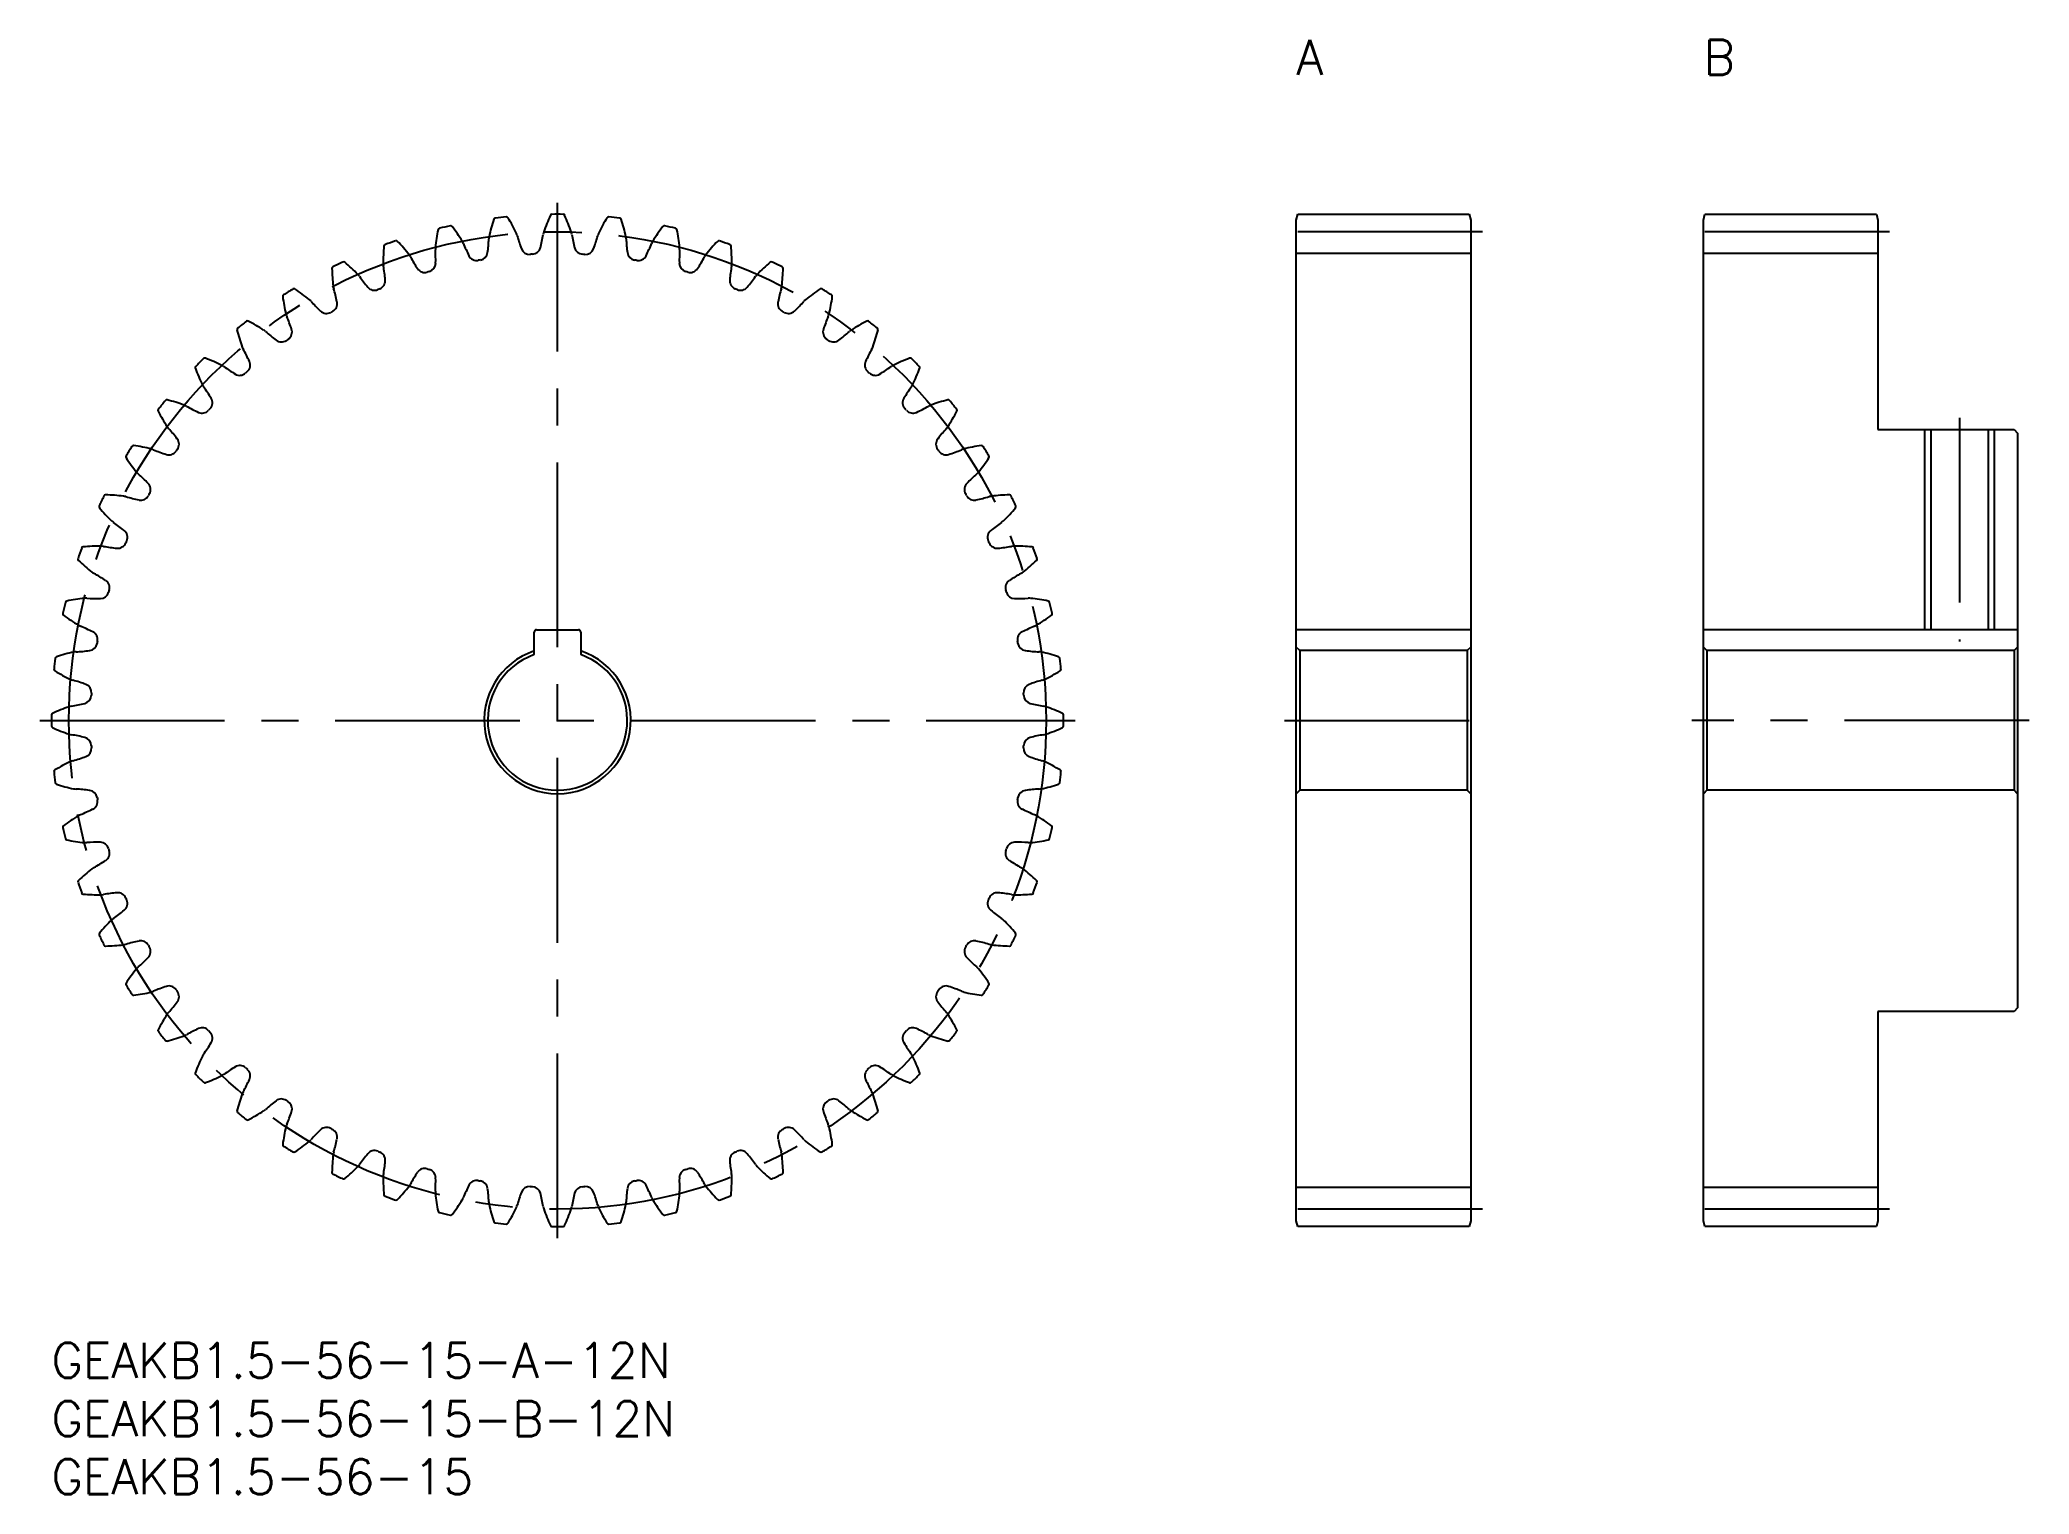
# Model space of a CAD drawing. Extents: x -1 to 170, y -13 to 112.
import ezdxf

# ---------------------------------------------------------------- set-up
doc = ezdxf.new("R2010")
doc.units = 0
doc.header["$LTSCALE"] = 0.5
doc.linetypes.add('CENTER', pattern=[50.8, 31.75, -6.35, 6.35, -6.35])
for name, color, linetype in [('MSM_CENTER', 1, 'CENTER'), ('MSM_CONTINUOUS', 7, 'CONTINUOUS'), ('MSM_NARROW', 5, 'CONTINUOUS'), ('MSM_PART_NUMBER', 7, 'CONTINUOUS')]:
    doc.layers.add(name, color=color, linetype=linetype)
doc.styles.get("Standard").update_dxf_attribs({"font": 'txt.shx', "height": 2, "bigfont": 'bigfont.shx'})

# ---------------------------------------------------------------- blocks, each defined once
blk = doc.blocks.new('*U3')
at = {"layer": 'MSM_PART_NUMBER'}
blk.add_text('GEAKB1.5-56-15-A-12N', height=3, dxfattribs=at).set_placement((0, -3))
blk = doc.blocks.new('*U4')
at = {"layer": 'MSM_PART_NUMBER'}
blk.add_text('GEAKB1.5-56-15-B-12N', height=3, dxfattribs=at).set_placement((0, -8))
blk = doc.blocks.new('*U5')
at = {"layer": 'MSM_PART_NUMBER'}
blk.add_text('GEAKB1.5-56-15', height=3, dxfattribs=at).set_placement((0, -13))
blk = doc.blocks.new('*U6')
at = {"layer": 'MSM_PART_NUMBER'}
blk.add_text('A', height=3, dxfattribs=at).set_placement((107, 109))
blk = doc.blocks.new('*U7')
at = {"layer": 'MSM_PART_NUMBER'}
blk.add_text('B', height=3, dxfattribs=at).set_placement((142, 109))

msp = doc.modelspace()

# ---------------------------------------------------------------- linework, layer by layer
at = {"layer": 'MSM_CENTER'}
for p, q in [((43.5, 9), (43.5, 98)), ((123, 95.5), (106, 95.5)), ((158, 95.5), (141, 95.5)), ((164, 79.5), (164, 60.3)), ((-1, 53.5), (88, 53.5)), ((106, 53.5), (123, 53.5)), ((170, 53.5), (141, 53.5)), ((123, 11.5), (106, 11.5)), ((158, 11.5), (141, 11.5))]:
    msp.add_line(p, q, dxfattribs=at)
msp.add_circle((43.5, 53.5), 42, dxfattribs=at)
at = {"layer": 'MSM_CONTINUOUS'}
for p, q in [((107, 96.5), (107.13, 97)), ((107, 10.5), (107, 96.5)), ((107.13, 97), (121.87, 97)), ((121.87, 97), (122, 96.5)), ((122, 96.5), (122, 10.5)), ((142, 96.5), (142.13, 97)), ((142, 10.5), (142, 96.5)), ((142.13, 97), (156.87, 97)), ((156.87, 97), (157, 96.5)), ((157, 96.5), (157, 78.5)), ((122, 93.62), (107, 93.62)), ((157, 93.62), (142, 93.62)), ((157, 78.5), (168.7, 78.5)), ((161.54, 78.5), (161.54, 61.3)), ((166.46, 78.5), (166.46, 61.3)), ((168.7, 78.5), (169, 78.2)), ((169, 78.2), (169, 28.8)), ((41.5, 59.16), (41.5, 61.1)), ((41.7, 61.3), (45.3, 61.3)), ((45.5, 61.1), (45.5, 59.16)), ((122, 61.3), (107, 61.3)), ((169, 61.3), (142, 61.3)), ((107.3, 59.5), (107, 59.8)), ((121.7, 59.5), (107.3, 59.5)), ((107.3, 59.5), (107.3, 47.5)), ((122, 59.8), (121.7, 59.5)), ((121.7, 59.5), (121.7, 47.5)), ((142.3, 59.5), (142, 59.8)), ((168.7, 59.5), (142.3, 59.5)), ((142.3, 59.5), (142.3, 47.5)), ((169, 59.8), (168.7, 59.5)), ((168.7, 59.5), (168.7, 47.5)), ((107.3, 47.5), (107, 47.2)), ((121.7, 47.5), (107.3, 47.5)), ((122, 47.2), (121.7, 47.5)), ((142.3, 47.5), (142, 47.2)), ((168.7, 47.5), (142.3, 47.5)), ((169, 47.2), (168.7, 47.5)), ((157, 28.5), (157, 10.5)), ((168.7, 28.5), (157, 28.5)), ((169, 28.8), (168.7, 28.5)), ((122, 13.37), (107, 13.37)), ((157, 13.37), (142, 13.37)), ((107.13, 10), (107, 10.5)), ((122, 10.5), (121.87, 10)), ((142.13, 10), (142, 10.5)), ((157, 10.5), (156.87, 10)), ((121.87, 10), (107.13, 10)), ((156.87, 10), (142.13, 10))]:
    msp.add_line(p, q, dxfattribs=at)
for centre, radius, start, end in [((33.39, 95.65), 0.15, 103.49, 168.1851), ((43.5, 53.5), 43.5, 102.2243, 103.49), ((34.32, 95.87), 0.15, 37.5291, 102.2243), ((23.34, 87.43), 14, 31.25, 37.5291), ((51.32, 92.19), 14, 161.7566, 168.0357), ((38.17, 96.52), 0.15, 97.0614, 161.7566), ((43.5, 53.5), 43.5, 95.7957, 97.0614), ((39.12, 96.63), 0.15, 31.1006, 95.7957), ((27.26, 89.47), 14, 24.8214, 31.1006), ((55.61, 91.07), 14, 155.328, 161.6071), ((43.02, 96.85), 0.15, 90.6328, 155.328), ((43.5, 53.5), 43.5, 89.3672, 90.6328), ((43.98, 96.85), 0.15, 24.672, 89.3672), ((31.39, 91.07), 14, 18.3929, 24.672), ((59.74, 89.47), 14, 148.8994, 155.1786), ((47.88, 96.63), 0.15, 84.2043, 148.8994), ((43.5, 53.5), 43.5, 82.9386, 84.2043), ((48.83, 96.52), 0.15, 18.2434, 82.9386), ((35.68, 92.19), 14, 11.9643, 18.2434), ((63.66, 87.43), 14, 142.4709, 148.75), ((52.68, 95.87), 0.15, 77.7757, 142.4709), ((43.5, 53.5), 43.5, 76.51, 77.7757), ((53.61, 95.65), 0.15, 11.8149, 76.5101), ((42.52, 92.96), 14, 174.6137, 180.8929), ((28.73, 94.26), 0.15, 109.9185, 174.6137), ((43.5, 53.5), 43.5, 108.6529, 109.9185), ((29.64, 94.57), 0.15, 43.9577, 108.6529), ((19.67, 84.96), 14, 37.6786, 43.9577), ((34.24, 94.05), 1.24, 174.4643, 184.003), ((46.94, 92.82), 14, 168.1851, 174.4643), ((34.24, 94.05), 1.24, 21.7112, 31.25), ((46.96, 99.12), 12.44, 201.7414, 207.1569), ((25.17, 95.42), 12.44, 352.1288, 357.5443), ((38.84, 94.83), 1.24, 168.0357, 177.5745), ((38.84, 94.83), 1.24, 15.2827, 24.8214), ((52.04, 98.44), 12.44, 195.3129, 200.7283), ((41.31, 94.32), 0.75, 273.0707, 345.7003), ((29.98, 97.2), 12.44, 345.7003, 351.1157), ((43.5, 95.09), 1.24, 161.6071, 171.1459), ((43.5, 95.09), 1.24, 8.8541, 18.3929), ((57.02, 97.2), 12.44, 188.8843, 194.2997), ((45.69, 94.32), 0.75, 194.2997, 266.9293), ((34.96, 98.44), 12.44, 339.2717, 344.6871), ((48.16, 94.83), 1.24, 155.1786, 164.7173), ((48.16, 94.83), 1.24, 2.4255, 11.9643), ((61.83, 95.42), 12.44, 182.4557, 187.8712), ((40.04, 99.12), 12.44, 332.8431, 338.2586), ((52.76, 94.05), 1.24, 148.75, 158.2888), ((40.06, 92.82), 14, 5.5357, 11.8149), ((52.76, 94.05), 1.24, 355.997, 5.5357), ((67.33, 84.96), 14, 136.0423, 142.3214), ((57.36, 94.57), 0.15, 71.3471, 136.0423), ((43.5, 53.5), 43.5, 70.0815, 71.3471), ((58.27, 94.26), 0.15, 5.3863, 70.0815), ((44.48, 92.96), 14, 359.1071, 5.3863), ((24.26, 92.35), 0.15, 116.3471, 181.0423), ((38.11, 92.6), 14, 181.0423, 187.3214), ((43.5, 53.5), 43.5, 115.0815, 116.3471), ((25.12, 92.76), 0.15, 50.3863, 115.0815), ((16.29, 82.09), 14, 44.1071, 50.3863), ((29.76, 92.76), 1.24, 180.8929, 190.4316), ((16.3, 90.29), 12.44, 4.986, 10.4014), ((29.76, 92.76), 1.24, 28.1398, 37.6786), ((41.83, 99.22), 12.44, 208.17, 213.5855), ((32.28, 92.81), 0.75, 285.9278, 358.5574), ((20.59, 93.1), 12.44, 358.5574, 3.9728), ((36.55, 93.78), 0.75, 207.1569, 279.7865), ((43.5, 53.5), 40.13, 99.4993, 99.7865), ((36.75, 93.81), 0.75, 279.4993, 352.1288), ((41.11, 94.3), 0.75, 200.7283, 273.3579), ((43.5, 53.5), 40.13, 93.0707, 93.3579), ((43.5, 53.5), 40.12, 86.6421, 86.9293), ((45.89, 94.3), 0.75, 266.6421, 339.2717), ((50.25, 93.81), 0.75, 187.8712, 260.5007), ((43.5, 53.5), 40.12, 80.2135, 80.5007), ((50.45, 93.78), 0.75, 260.2135, 332.8431), ((66.41, 93.1), 12.44, 176.0272, 181.4426), ((54.72, 92.81), 0.75, 181.4426, 254.0722), ((45.17, 99.22), 12.44, 326.4145, 331.83), ((57.24, 92.76), 1.24, 142.3214, 151.8602), ((70.7, 90.29), 12.44, 169.5986, 175.014), ((57.24, 92.76), 1.24, 349.5684, 359.1072), ((70.71, 82.09), 14, 129.6137, 135.8929), ((61.88, 92.76), 0.15, 64.9185, 129.6137), ((43.5, 53.5), 43.5, 63.6529, 64.9185), ((48.89, 92.6), 14, 352.6786, 358.9577), ((62.74, 92.35), 0.15, 358.9577, 63.6529), ((25.45, 90.97), 1.24, 187.3214, 196.8602), ((25.45, 90.97), 1.24, 34.5684, 44.1071), ((36.72, 98.74), 12.44, 214.5986, 220.014), ((27.76, 91.22), 0.75, 220.014, 292.6436), ((27.95, 91.3), 0.75, 292.3564, 4.986), ((32.09, 92.75), 0.75, 213.5855, 286.215), ((43.5, 53.5), 40.12, 105.9278, 106.215), ((43.5, 53.5), 40.12, 73.785, 74.0722), ((54.91, 92.75), 0.75, 253.785, 326.4145), ((59.05, 91.3), 0.75, 175.014, 247.6436), ((59.24, 91.22), 0.75, 247.3564, 319.986), ((50.28, 98.74), 12.44, 319.986, 325.4014), ((61.55, 90.97), 1.24, 135.8929, 145.4316), ((61.55, 90.97), 1.24, 343.1398, 352.6786), ((20.03, 89.95), 0.15, 122.7757, 187.4709), ((33.76, 91.75), 14, 187.4709, 193.75), ((43.5, 53.5), 43.5, 121.51, 122.7757), ((20.84, 90.46), 0.15, 56.8149, 121.51), ((13.26, 78.87), 14, 50.5357, 56.8149), ((21.37, 88.72), 1.24, 40.997, 50.5357), ((31.7, 97.7), 12.44, 221.0272, 226.4426), ((23.82, 89.32), 0.75, 298.785, 11.4145), ((12.35, 87.01), 12.44, 11.4145, 16.83), ((43.5, 53.5), 40.13, 112.3564, 112.6436), ((43.5, 53.5), 40.13, 67.3564, 67.6436), ((63.18, 89.32), 0.75, 168.5855, 241.215), ((74.65, 87.01), 12.44, 163.17, 168.5855), ((55.3, 97.7), 12.44, 313.5574, 318.9728), ((65.63, 88.72), 1.24, 129.4643, 139.003), ((73.74, 78.87), 14, 123.1851, 129.4643), ((66.16, 90.46), 0.15, 58.49, 123.1851), ((43.5, 53.5), 43.5, 57.2243, 58.49), ((53.24, 91.75), 14, 346.25, 352.5291), ((66.97, 89.95), 0.15, 352.5291, 57.2244), ((43.5, 53.5), 43.5, 127.9386, 129.2043), ((16.85, 87.69), 0.15, 63.2434, 127.9386), ((10.61, 75.32), 14, 56.9643, 63.2434), ((21.37, 88.72), 1.24, 193.75, 203.2888), ((8.8, 83.31), 12.44, 17.8431, 23.2586), ((23.64, 89.23), 0.75, 226.4426, 299.0722), ((43.5, 53.5), 40.12, 118.785, 119.0722), ((43.5, 53.5), 40.12, 60.9278, 61.215), ((63.36, 89.23), 0.75, 240.9278, 313.5574), ((78.2, 83.31), 12.44, 156.7414, 162.1569), ((65.63, 88.72), 1.24, 336.7112, 346.25), ((76.39, 75.32), 14, 116.7566, 123.0357), ((70.15, 87.69), 0.15, 52.0614, 116.7566), ((43.5, 53.5), 43.5, 50.7957, 52.0614), ((16.1, 87.09), 0.15, 129.2043, 193.8994), ((29.54, 90.42), 14, 193.8994, 200.1786), ((17.57, 86.02), 1.24, 200.1786, 209.7173), ((17.57, 86.02), 1.24, 47.4255, 56.9643), ((26.82, 96.1), 12.44, 227.4557, 232.8712), ((19.76, 86.78), 0.75, 232.8712, 305.5007), ((43.5, 53.5), 40.12, 125.2135, 125.5007), ((19.93, 86.9), 0.75, 305.2136, 17.8431), ((67.07, 86.9), 0.75, 162.1569, 234.7865), ((43.5, 53.5), 40.12, 54.4993, 54.7865), ((67.24, 86.78), 0.75, 234.4993, 307.1288), ((60.18, 96.1), 12.44, 307.1288, 312.5443), ((69.43, 86.02), 1.24, 123.0357, 132.5745), ((69.43, 86.02), 1.24, 330.2827, 339.8214), ((57.46, 90.42), 14, 339.8214, 346.1006), ((70.9, 87.09), 0.15, 346.1006, 50.7958), ((12.51, 83.81), 0.15, 135.6328, 200.328), ((43.5, 53.5), 43.5, 134.3672, 135.6328), ((13.19, 84.49), 0.15, 69.672, 134.3672), ((8.38, 71.5), 14, 63.3929, 69.672), ((14.09, 82.91), 1.24, 53.8541, 63.3929), ((22.16, 93.97), 12.44, 233.8843, 239.2997), ((5.68, 79.24), 12.44, 24.2717, 29.6871), ((16.34, 84.05), 0.75, 311.6421, 24.2717), ((70.66, 84.05), 0.75, 155.7283, 228.3579), ((81.32, 79.24), 12.44, 150.3129, 155.7283), ((64.84, 93.97), 12.44, 300.7003, 306.1157), ((72.91, 82.91), 1.24, 116.6071, 126.1459), ((78.62, 71.5), 14, 110.328, 116.6071), ((73.81, 84.49), 0.15, 45.6328, 110.328), ((43.5, 53.5), 43.5, 44.3672, 45.6328), ((74.49, 83.81), 0.15, 339.672, 44.3672), ((25.5, 88.62), 14, 200.328, 206.6071), ((14.09, 82.91), 1.24, 206.6071, 216.1459), ((3.03, 74.84), 12.44, 30.7003, 36.1157), ((16.19, 83.91), 0.75, 239.2997, 311.9293), ((43.5, 53.5), 40.13, 131.6421, 131.9293), ((43.5, 53.5), 40.12, 48.0707, 48.3579), ((70.81, 83.91), 0.75, 228.0707, 300.7003), ((83.97, 74.84), 12.44, 143.8843, 149.2997), ((72.91, 82.91), 1.24, 323.8541, 333.3929), ((61.5, 88.62), 14, 333.3929, 339.672), ((43.5, 53.5), 43.5, 140.7957, 142.0614), ((9.91, 80.9), 0.15, 76.1006, 140.7958), ((6.58, 67.46), 14, 69.8214, 76.1006), ((10.98, 79.43), 1.24, 60.2827, 69.8214), ((17.76, 91.32), 12.44, 240.3129, 245.7283), ((13.09, 80.81), 0.75, 318.0707, 30.7003), ((73.91, 80.81), 0.75, 149.2997, 221.9293), ((69.24, 91.32), 12.44, 294.2717, 299.6871), ((76.02, 79.43), 1.24, 110.1786, 119.7173), ((80.42, 67.46), 14, 103.8994, 110.1786), ((77.09, 80.9), 0.15, 39.2043, 103.8994), ((43.5, 53.5), 43.5, 37.9386, 39.2043), ((9.31, 80.15), 0.15, 142.0614, 206.7566), ((21.68, 86.39), 14, 206.7566, 213.0357), ((10.98, 79.43), 1.24, 213.0357, 222.5745), ((12.95, 80.66), 0.75, 245.7283, 318.3579), ((43.5, 53.5), 40.13, 138.0707, 138.3579), ((43.5, 53.5), 40.12, 41.6421, 41.9293), ((74.05, 80.66), 0.75, 221.6421, 294.2717), ((76.02, 79.43), 1.24, 317.4255, 326.9643), ((65.32, 86.39), 14, 326.9643, 333.2434), ((77.69, 80.15), 0.15, 333.2434, 37.9386), ((43.5, 53.5), 43.5, 147.2243, 148.49), ((7.05, 76.97), 0.15, 82.5291, 147.2243), ((5.25, 63.24), 14, 76.25, 82.5291), ((0.9, 70.18), 12.44, 37.1288, 42.5443), ((10.22, 77.24), 0.75, 324.4992, 37.1288), ((76.78, 77.24), 0.75, 142.8712, 215.5007), ((86.1, 70.18), 12.44, 137.4557, 142.8712), ((81.75, 63.24), 14, 97.4709, 103.75), ((79.95, 76.97), 0.15, 32.7757, 97.4709), ((43.5, 53.5), 43.5, 31.51, 32.7757), ((6.54, 76.16), 0.15, 148.49, 213.1851), ((18.13, 83.74), 14, 213.1851, 219.4643), ((8.28, 75.63), 1.24, 66.7112, 76.25), ((13.69, 88.2), 12.44, 246.7414, 252.1569), ((10.1, 77.07), 0.75, 252.1569, 324.7865), ((43.5, 53.5), 40.13, 144.4993, 144.7865), ((43.5, 53.5), 40.12, 35.2135, 35.5007), ((76.9, 77.07), 0.75, 215.2135, 287.8431), ((73.31, 88.2), 12.44, 287.8431, 293.2586), ((78.72, 75.63), 1.24, 103.75, 113.2888), ((68.87, 83.74), 14, 320.5357, 326.8149), ((80.46, 76.16), 0.15, 326.8149, 31.5101), ((8.28, 75.63), 1.24, 219.4643, 229.003), ((-0.7, 65.3), 12.44, 43.5574, 48.9728), ((7.77, 73.36), 0.75, 330.9278, 43.5574), ((79.23, 73.36), 0.75, 136.4426, 209.0722), ((87.7, 65.3), 12.44, 131.0272, 136.4426), ((78.72, 75.63), 1.24, 310.997, 320.5357), ((4.24, 71.88), 0.15, 154.9185, 219.6137), ((43.5, 53.5), 43.5, 153.6529, 154.9185), ((4.65, 72.74), 0.15, 88.9577, 153.6529), ((4.4, 58.89), 14, 82.6786, 88.9577), ((6.03, 71.55), 1.24, 73.1398, 82.6786), ((9.99, 84.65), 12.44, 253.17, 258.5855), ((7.68, 73.18), 0.75, 258.5855, 331.215), ((43.5, 53.5), 40.12, 150.9278, 151.215), ((43.5, 53.5), 40.12, 28.785, 29.0722), ((79.32, 73.18), 0.75, 208.785, 281.4145), ((77.01, 84.65), 12.44, 281.4145, 286.83), ((80.97, 71.55), 1.24, 97.3214, 106.8602), ((82.6, 58.89), 14, 91.0423, 97.3214), ((82.35, 72.74), 0.15, 26.3471, 91.0423), ((43.5, 53.5), 43.5, 25.0815, 26.3471), ((82.76, 71.88), 0.15, 320.3863, 25.0815), ((14.91, 80.71), 14, 219.6137, 225.8929), ((6.03, 71.55), 1.24, 225.8929, 235.4316), ((-1.74, 60.28), 12.44, 49.986, 55.4014), ((88.74, 60.28), 12.44, 124.5986, 130.014), ((80.97, 71.55), 1.24, 304.5684, 314.1072), ((72.09, 80.71), 14, 314.1071, 320.3863), ((2.74, 68.27), 0.15, 95.3863, 160.0814), ((4.04, 54.48), 14, 89.1071, 95.3863), ((4.24, 67.24), 1.24, 79.5684, 89.1071), ((6.71, 80.7), 12.44, 259.5986, 265.014), ((5.7, 69.05), 0.75, 265.014, 337.6436), ((5.78, 69.24), 0.75, 337.3564, 49.986), ((43.5, 53.5), 40.12, 157.3564, 157.6436), ((81.22, 69.24), 0.75, 130.014, 202.6436), ((43.5, 53.5), 40.12, 22.3564, 22.6436), ((81.3, 69.05), 0.75, 202.3564, 274.986), ((80.29, 80.7), 12.44, 274.986, 280.4014), ((82.76, 67.24), 1.24, 90.8929, 100.4316), ((82.96, 54.48), 14, 84.6137, 90.8929), ((84.26, 68.27), 0.15, 19.9185, 84.6137), ((43.5, 53.5), 43.5, 160.0815, 161.3471), ((2.43, 67.36), 0.15, 161.3471, 226.0423), ((12.04, 77.33), 14, 226.0423, 232.3214), ((74.96, 77.33), 14, 307.6786, 313.9577), ((43.5, 53.5), 43.5, 18.6529, 19.9185), ((84.57, 67.36), 0.15, 313.9577, 18.6529), ((4.24, 67.24), 1.24, 232.3214, 241.8602), ((-2.22, 55.17), 12.44, 56.4145, 61.83), ((4.25, 64.91), 0.75, 343.785, 56.4145), ((82.75, 64.91), 0.75, 123.5855, 196.215), ((89.22, 55.17), 12.44, 118.17, 123.5855), ((82.76, 67.24), 1.24, 298.1398, 307.6786), ((43.5, 53.5), 43.5, 166.51, 167.7757), ((1.35, 63.61), 0.15, 101.8149, 166.51), ((4.18, 50.06), 14, 95.5357, 101.8149), ((2.95, 62.76), 1.24, 85.997, 95.5357), ((3.9, 76.41), 12.44, 266.0272, 271.4426), ((4.19, 64.72), 0.75, 271.4426, 344.0722), ((43.5, 53.5), 40.12, 163.785, 164.0722), ((43.5, 53.5), 40.12, 15.9278, 16.215), ((82.81, 64.72), 0.75, 195.9278, 268.5574), ((83.1, 76.41), 12.44, 268.5574, 273.9728), ((84.05, 62.76), 1.24, 84.4643, 94.003), ((82.82, 50.06), 14, 78.1851, 84.4643), ((85.65, 63.61), 0.15, 13.49, 78.1851), ((43.5, 53.5), 43.5, 12.2243, 13.49), ((1.13, 62.68), 0.15, 167.7757, 232.4709), ((9.57, 73.66), 14, 232.4709, 238.75), ((2.95, 62.76), 1.24, 238.75, 248.2888), ((-2.12, 50.04), 12.44, 62.8431, 68.2586), ((89.12, 50.04), 12.44, 111.7414, 117.1569), ((84.05, 62.76), 1.24, 291.7112, 301.25), ((77.43, 73.66), 14, 301.25, 307.5291), ((85.87, 62.68), 0.15, 307.5291, 12.2244), ((3.19, 60.25), 0.75, 277.8712, 350.5007), ((3.22, 60.45), 0.75, 350.2135, 62.8431), ((43.5, 53.5), 40.13, 170.2135, 170.5007), ((41.7, 61.1), 0.2, 90, 180), ((45.3, 61.1), 0.2, 0, 90), ((83.78, 60.45), 0.75, 117.1569, 189.7865), ((43.5, 53.5), 40.12, 9.4993, 9.7865), ((83.81, 60.25), 0.75, 189.4993, 262.1288), ((43.5, 53.5), 43.5, 172.9386, 174.2043), ((0.48, 58.83), 0.15, 108.2434, 172.9386), ((4.81, 45.68), 14, 101.9643, 108.2434), ((2.17, 58.16), 1.24, 92.4255, 101.9643), ((1.58, 71.83), 12.44, 272.4557, 277.8712), ((43.5, 53.5), 6.3, 108.5094, 71.4906), ((43.5, 53.5), 6, 109.4712, 70.5288), ((85.42, 71.83), 12.44, 262.1288, 267.5443), ((84.83, 58.16), 1.24, 78.0357, 87.5745), ((82.19, 45.68), 14, 71.7566, 78.0357), ((86.52, 58.83), 0.15, 7.0614, 71.7566), ((43.5, 53.5), 43.5, 5.7957, 7.0614), ((0.37, 57.88), 0.15, 174.2043, 238.8994), ((7.53, 69.74), 14, 238.8994, 245.1786), ((2.17, 58.16), 1.24, 245.1786, 254.7173), ((-1.44, 44.96), 12.44, 69.2717, 74.6871), ((2.7, 55.89), 0.75, 356.6421, 69.2717), ((84.3, 55.89), 0.75, 110.7283, 183.3579), ((88.44, 44.96), 12.44, 105.3129, 110.7283), ((84.83, 58.16), 1.24, 285.2827, 294.8214), ((79.47, 69.74), 14, 294.8214, 301.1006), ((86.63, 57.88), 0.15, 301.1006, 5.7958), ((1.91, 53.5), 1.24, 98.8541, 108.3929), ((-0.2, 67.02), 12.44, 278.8843, 284.2997), ((2.68, 55.69), 0.75, 284.2997, 356.9293), ((43.5, 53.5), 40.12, 176.6421, 176.9293), ((43.5, 53.5), 40.13, 3.0707, 3.3579), ((84.32, 55.69), 0.75, 183.0707, 255.7003), ((87.2, 67.02), 12.44, 255.7003, 261.1157), ((85.09, 53.5), 1.24, 71.6071, 81.1459), ((0.15, 53.98), 0.15, 114.672, 179.3671), ((43.5, 53.5), 43.5, 179.3672, 180.6328), ((0.15, 53.02), 0.15, 180.6328, 245.328), ((5.93, 41.39), 14, 108.3929, 114.672), ((81.07, 41.39), 14, 65.328, 71.6071), ((86.85, 53.98), 0.15, 0.6328, 65.328), ((86.85, 53.02), 0.15, 294.672, 359.3672), ((43.5, 53.5), 43.5, 359.3672, 0.6328), ((5.93, 65.61), 14, 245.328, 251.6071), ((1.91, 53.5), 1.24, 251.6071, 261.1459), ((-0.2, 39.98), 12.44, 75.7003, 81.1157), ((2.68, 51.31), 0.75, 3.0707, 75.7003), ((43.5, 53.5), 40.13, 183.0707, 183.3579), ((43.5, 53.5), 40.12, 356.6421, 356.9293), ((84.32, 51.31), 0.75, 104.2997, 176.9293), ((87.2, 39.98), 12.44, 98.8843, 104.2997), ((85.09, 53.5), 1.24, 278.8541, 288.3929), ((81.07, 65.61), 14, 288.3929, 294.672), ((7.53, 37.26), 14, 114.8214, 121.1006), ((2.17, 48.84), 1.24, 105.2827, 114.8214), ((-1.44, 62.04), 12.44, 285.3129, 290.7283), ((2.7, 51.11), 0.75, 290.7283, 3.3579), ((84.3, 51.11), 0.75, 176.6421, 249.2717), ((88.44, 62.04), 12.44, 249.2717, 254.6871), ((84.83, 48.84), 1.24, 65.1786, 74.7173), ((79.47, 37.26), 14, 58.8994, 65.1786), ((0.37, 49.12), 0.15, 121.1006, 185.7957), ((43.5, 53.5), 43.5, 185.7957, 187.0614), ((0.48, 48.17), 0.15, 187.0614, 251.7566), ((4.81, 61.32), 14, 251.7566, 258.0357), ((82.19, 61.32), 14, 281.9643, 288.2434), ((86.52, 48.17), 0.15, 288.2434, 352.9386), ((43.5, 53.5), 43.5, 352.9386, 354.2043), ((86.63, 49.12), 0.15, 354.2043, 58.8994), ((2.17, 48.84), 1.24, 258.0357, 267.5745), ((1.58, 35.17), 12.44, 82.1288, 87.5443), ((3.19, 46.75), 0.75, 9.4993, 82.1288), ((3.22, 46.55), 0.75, 297.1569, 9.7865), ((43.5, 53.5), 40.12, 189.4993, 189.7865), ((83.78, 46.55), 0.75, 170.2135, 242.8431), ((43.5, 53.5), 40.13, 350.2135, 350.5007), ((83.81, 46.75), 0.75, 97.8712, 170.5007), ((85.42, 35.17), 12.44, 92.4557, 97.8712), ((84.83, 48.84), 1.24, 272.4255, 281.9643), ((9.57, 33.34), 14, 121.25, 127.5291), ((2.95, 44.24), 1.24, 111.7112, 121.25), ((-2.12, 56.96), 12.44, 291.7414, 297.1569), ((89.12, 56.96), 12.44, 242.8431, 248.2586), ((84.05, 44.24), 1.24, 58.75, 68.2888), ((77.43, 33.34), 14, 52.4709, 58.75), ((1.13, 44.32), 0.15, 127.5291, 192.2243), ((43.5, 53.5), 43.5, 192.2243, 193.49), ((1.35, 43.39), 0.15, 193.49, 258.1851), ((4.18, 56.94), 14, 258.1851, 264.4643), ((2.95, 44.24), 1.24, 264.4643, 274.003), ((3.9, 30.59), 12.44, 88.5574, 93.9728), ((4.19, 42.28), 0.75, 15.9278, 88.5574), ((82.81, 42.28), 0.75, 91.4426, 164.0722), ((83.1, 30.59), 12.44, 86.0272, 91.4426), ((84.05, 44.24), 1.24, 265.997, 275.5357), ((82.82, 56.94), 14, 275.5357, 281.8149), ((85.65, 43.39), 0.15, 281.8149, 346.5101), ((43.5, 53.5), 43.5, 346.51, 347.7757), ((85.87, 44.32), 0.15, 347.7757, 52.4709), ((-2.22, 51.83), 12.44, 298.17, 303.5855), ((4.25, 42.09), 0.75, 303.5855, 16.215), ((43.5, 53.5), 40.13, 195.9278, 196.215), ((82.75, 42.09), 0.75, 163.785, 236.4145), ((43.5, 53.5), 40.13, 343.785, 344.0722), ((89.22, 51.83), 12.44, 236.4145, 241.83), ((2.43, 39.64), 0.15, 133.9577, 198.6528), ((43.5, 53.5), 43.5, 198.6529, 199.9185), ((12.04, 29.67), 14, 127.6786, 133.9577), ((4.24, 39.76), 1.24, 118.1398, 127.6786), ((82.76, 39.76), 1.24, 52.3214, 61.8602), ((74.96, 29.67), 14, 46.0423, 52.3214), ((43.5, 53.5), 43.5, 340.0815, 341.3471), ((84.57, 39.64), 0.15, 341.3471, 46.0423), ((2.74, 38.73), 0.15, 199.9185, 264.6137), ((4.04, 52.52), 14, 264.6137, 270.8929), ((4.24, 39.76), 1.24, 270.8929, 280.4316), ((6.71, 26.3), 12.44, 94.986, 100.4014), ((5.7, 37.95), 0.75, 22.3564, 94.986), ((5.78, 37.76), 0.75, 310.014, 22.6436), ((43.5, 53.5), 40.12, 202.3564, 202.6436), ((81.22, 37.76), 0.75, 157.3564, 229.986), ((43.5, 53.5), 40.12, 337.3564, 337.6436), ((81.3, 37.95), 0.75, 85.014, 157.6436), ((80.29, 26.3), 12.44, 79.5986, 85.014), ((82.76, 39.76), 1.24, 259.5684, 269.1071), ((82.96, 52.52), 14, 269.1071, 275.3863), ((84.26, 38.73), 0.15, 275.3863, 340.0815), ((14.91, 26.29), 14, 134.1071, 140.3863), ((6.03, 35.45), 1.24, 124.5684, 134.1071), ((-1.74, 46.72), 12.44, 304.5986, 310.014), ((88.74, 46.72), 12.44, 229.986, 235.4014), ((80.97, 35.45), 1.24, 45.8929, 55.4316), ((72.09, 26.29), 14, 39.6137, 45.8929), ((4.24, 35.12), 0.15, 140.3863, 205.0814), ((43.5, 53.5), 43.5, 205.0815, 206.3471), ((4.4, 48.11), 14, 271.0423, 277.3214), ((6.03, 35.45), 1.24, 277.3214, 286.8602), ((9.99, 22.35), 12.44, 101.4145, 106.83), ((7.68, 33.82), 0.75, 28.785, 101.4145), ((79.32, 33.82), 0.75, 78.5855, 151.215), ((77.01, 22.35), 12.44, 73.17, 78.5855), ((80.97, 35.45), 1.24, 253.1398, 262.6786), ((82.6, 48.11), 14, 262.6786, 268.9577), ((43.5, 53.5), 43.5, 333.6529, 334.9185), ((82.76, 35.12), 0.15, 334.9185, 39.6137), ((4.65, 34.26), 0.15, 206.3471, 271.0423), ((-0.7, 41.7), 12.44, 311.0272, 316.4426), ((7.77, 33.64), 0.75, 316.4426, 29.0722), ((43.5, 53.5), 40.12, 208.785, 209.0722), ((79.23, 33.64), 0.75, 150.9278, 223.5574), ((43.5, 53.5), 40.12, 330.9278, 331.215), ((87.7, 41.7), 12.44, 223.5574, 228.9728), ((82.35, 34.26), 0.15, 268.9577, 333.6529), ((6.54, 30.84), 0.15, 146.8149, 211.51), ((18.13, 23.26), 14, 140.5357, 146.8149), ((8.28, 31.37), 1.24, 130.997, 140.5357), ((78.72, 31.37), 1.24, 39.4643, 49.003), ((68.87, 23.26), 14, 33.1851, 39.4643), ((80.46, 30.84), 0.15, 328.49, 33.1851), ((43.5, 53.5), 43.5, 211.51, 212.7757), ((7.05, 30.03), 0.15, 212.7757, 277.4709), ((5.25, 43.76), 14, 277.4709, 283.75), ((8.28, 31.37), 1.24, 283.75, 293.2888), ((13.69, 18.8), 12.44, 107.8431, 113.2586), ((10.1, 29.93), 0.75, 35.2135, 107.8431), ((0.9, 36.82), 12.44, 317.4557, 322.8712), ((43.5, 53.5), 40.13, 215.2135, 215.5007), ((10.22, 29.76), 0.75, 322.8712, 35.5007), ((76.78, 29.76), 0.75, 144.4993, 217.1288), ((43.5, 53.5), 40.12, 324.4993, 324.7865), ((86.1, 36.82), 12.44, 217.1288, 222.5443), ((76.9, 29.93), 0.75, 72.1569, 144.7865), ((73.31, 18.8), 12.44, 66.7414, 72.1569), ((78.72, 31.37), 1.24, 246.7112, 256.25), ((81.75, 43.76), 14, 256.25, 262.5291), ((79.95, 30.03), 0.15, 262.5291, 327.2243), ((43.5, 53.5), 43.5, 327.2243, 328.49), ((21.68, 20.61), 14, 146.9643, 153.2434), ((10.98, 27.57), 1.24, 137.4255, 146.9643), ((76.02, 27.57), 1.24, 33.0357, 42.5745), ((65.32, 20.61), 14, 26.7566, 33.0357), ((9.31, 26.85), 0.15, 153.2434, 217.9386), ((43.5, 53.5), 43.5, 217.9386, 219.2043), ((9.91, 26.1), 0.15, 219.2043, 283.8994), ((6.58, 39.54), 14, 283.8994, 290.1786), ((10.98, 27.57), 1.24, 290.1786, 299.7173), ((17.76, 15.68), 12.44, 114.2717, 119.6871), ((12.95, 26.34), 0.75, 41.6421, 114.2717), ((3.03, 32.16), 12.44, 323.8843, 329.2997), ((43.5, 53.5), 40.12, 221.6421, 221.9293), ((13.09, 26.19), 0.75, 329.2997, 41.9293), ((73.91, 26.19), 0.75, 138.0707, 210.7003), ((83.97, 32.16), 12.44, 210.7003, 216.1157), ((43.5, 53.5), 40.12, 318.0707, 318.3579), ((74.05, 26.34), 0.75, 65.7283, 138.3579), ((69.24, 15.68), 12.44, 60.3129, 65.7283), ((76.02, 27.57), 1.24, 240.2827, 249.8214), ((80.42, 39.54), 14, 249.8214, 256.1006), ((77.09, 26.1), 0.15, 256.1006, 320.7958), ((43.5, 53.5), 43.5, 320.7957, 322.0614), ((77.69, 26.85), 0.15, 322.0614, 26.7566), ((25.5, 18.38), 14, 153.3929, 159.672), ((14.09, 24.09), 1.24, 143.8541, 153.3929), ((72.91, 24.09), 1.24, 26.6071, 36.1459), ((61.5, 18.38), 14, 20.328, 26.6071), ((12.51, 23.19), 0.15, 159.672, 224.3672), ((43.5, 53.5), 43.5, 224.3672, 225.6328), ((13.19, 22.51), 0.15, 225.6328, 290.328), ((8.38, 35.5), 14, 290.328, 296.6071), ((14.09, 24.09), 1.24, 296.6071, 306.1459), ((22.16, 13.03), 12.44, 120.7003, 126.1157), ((16.19, 23.09), 0.75, 48.0707, 120.7003), ((5.68, 27.76), 12.44, 330.3129, 335.7283), ((43.5, 53.5), 40.12, 228.0707, 228.3579), ((16.34, 22.95), 0.75, 335.7283, 48.3579), ((70.66, 22.95), 0.75, 131.6421, 204.2717), ((81.32, 27.76), 12.44, 204.2717, 209.6871), ((43.5, 53.5), 40.12, 311.6421, 311.9293), ((70.81, 23.09), 0.75, 59.2997, 131.9293), ((64.84, 13.03), 12.44, 53.8843, 59.2997), ((72.91, 24.09), 1.24, 233.8541, 243.3929), ((78.62, 35.5), 14, 243.3929, 249.672), ((73.81, 22.51), 0.15, 249.672, 314.3672), ((43.5, 53.5), 43.5, 314.3672, 315.6328), ((74.49, 23.19), 0.15, 315.6328, 20.328), ((29.54, 16.58), 14, 159.8214, 166.1006), ((17.57, 20.98), 1.24, 150.2827, 159.8214), ((26.82, 10.9), 12.44, 127.1288, 132.5443), ((19.76, 20.22), 0.75, 54.4993, 127.1288), ((43.5, 53.5), 40.13, 234.4993, 234.7865), ((19.93, 20.1), 0.75, 342.1569, 54.7865), ((67.07, 20.1), 0.75, 125.2135, 197.8431), ((43.5, 53.5), 40.13, 305.2135, 305.5007), ((67.24, 20.22), 0.75, 52.8712, 125.5007), ((60.18, 10.9), 12.44, 47.4557, 52.8712), ((69.43, 20.98), 1.24, 20.1786, 29.7173), ((57.46, 16.58), 14, 13.8994, 20.1786), ((16.1, 19.91), 0.15, 166.1006, 230.7958), ((43.5, 53.5), 43.5, 230.7957, 232.0614), ((16.85, 19.31), 0.15, 232.0614, 296.7566), ((10.61, 31.68), 14, 296.7566, 303.0357), ((17.57, 20.98), 1.24, 303.0357, 312.5745), ((8.8, 23.69), 12.44, 336.7414, 342.1569), ((78.2, 23.69), 12.44, 197.8431, 203.2586), ((69.43, 20.98), 1.24, 227.4255, 236.9643), ((76.39, 31.68), 14, 236.9643, 243.2434), ((70.15, 19.31), 0.15, 243.2434, 307.9386), ((43.5, 53.5), 43.5, 307.9386, 309.2043), ((70.9, 19.91), 0.15, 309.2043, 13.8994), ((33.76, 15.25), 14, 166.25, 172.5291), ((21.37, 18.28), 1.24, 156.7112, 166.25), ((13.26, 28.13), 14, 303.1851, 309.4643), ((21.37, 18.28), 1.24, 309.4643, 319.003), ((31.7, 9.3), 12.44, 133.5574, 138.9728), ((23.64, 17.77), 0.75, 60.9278, 133.5574), ((43.5, 53.5), 40.12, 240.9278, 241.215), ((23.82, 17.68), 0.75, 348.5855, 61.215), ((12.35, 19.99), 12.44, 343.17, 348.5855), ((63.18, 17.68), 0.75, 118.785, 191.4145), ((74.65, 19.99), 12.44, 191.4145, 196.83), ((43.5, 53.5), 40.12, 298.785, 299.0722), ((63.36, 17.77), 0.75, 46.4426, 119.0722), ((55.3, 9.3), 12.44, 41.0272, 46.4426), ((65.63, 18.28), 1.24, 220.997, 230.5357), ((73.74, 28.13), 14, 230.5357, 236.8149), ((65.63, 18.28), 1.24, 13.75, 23.2888), ((53.24, 15.25), 14, 7.4709, 13.75), ((20.03, 17.05), 0.15, 172.5291, 237.2243), ((43.5, 53.5), 43.5, 237.2243, 238.49), ((20.84, 16.54), 0.15, 238.49, 303.1851), ((38.11, 14.4), 14, 172.6786, 178.9577), ((25.45, 16.03), 1.24, 163.1398, 172.6786), ((36.72, 8.26), 12.44, 139.986, 145.4014), ((27.76, 15.78), 0.75, 67.3564, 139.986), ((43.5, 53.5), 40.12, 247.3564, 247.6436), ((27.95, 15.7), 0.75, 355.014, 67.6436), ((16.3, 16.71), 12.44, 349.5986, 355.014), ((59.05, 15.7), 0.75, 112.3564, 184.986), ((70.7, 16.71), 12.44, 184.986, 190.4014), ((43.5, 53.5), 40.12, 292.3564, 292.6436), ((59.24, 15.78), 0.75, 40.014, 112.6436), ((50.28, 8.26), 12.44, 34.5986, 40.014), ((61.55, 16.03), 1.24, 7.3214, 16.8602), ((48.89, 14.4), 14, 1.0423, 7.3214), ((66.16, 16.54), 0.15, 236.8149, 301.5101), ((43.5, 53.5), 43.5, 301.51, 302.7757), ((66.97, 17.05), 0.15, 302.7757, 7.4709), ((24.26, 14.65), 0.15, 178.9577, 243.6529), ((43.5, 53.5), 43.5, 243.6529, 244.9185), ((25.12, 14.24), 0.15, 244.9185, 309.6137), ((16.29, 24.91), 14, 309.6137, 315.8929), ((25.45, 16.03), 1.24, 315.8929, 325.4316), ((29.76, 14.24), 1.24, 169.5684, 179.1071), ((42.52, 14.04), 14, 179.1071, 185.3863), ((41.83, 7.78), 12.44, 146.4145, 151.83), ((32.09, 14.25), 0.75, 73.785, 146.4145), ((43.5, 53.5), 40.13, 253.785, 254.0722), ((32.28, 14.19), 0.75, 1.4426, 74.0722), ((20.59, 13.9), 12.44, 356.0272, 1.4426), ((36.55, 13.22), 0.75, 80.2135, 152.8431), ((43.5, 53.5), 40.13, 260.2135, 260.5007), ((36.75, 13.19), 0.75, 7.8712, 80.5007), ((50.25, 13.19), 0.75, 99.4993, 172.1288), ((43.5, 53.5), 40.13, 279.4993, 279.7865), ((50.45, 13.22), 0.75, 27.1569, 99.7865), ((66.41, 13.9), 12.44, 178.5574, 183.9728), ((54.72, 14.19), 0.75, 105.9278, 178.5574), ((43.5, 53.5), 40.13, 285.9278, 286.215), ((54.91, 14.25), 0.75, 33.5855, 106.215), ((45.17, 7.78), 12.44, 28.17, 33.5855), ((44.48, 14.04), 14, 354.6137, 0.8929), ((57.24, 14.24), 1.24, 0.8929, 10.4316), ((61.55, 16.03), 1.24, 214.5684, 224.1071), ((70.71, 24.91), 14, 224.1071, 230.3863), ((61.88, 14.24), 0.15, 230.3863, 295.0815), ((43.5, 53.5), 43.5, 295.0815, 296.3471), ((62.74, 14.65), 0.15, 296.3471, 1.0423), ((28.73, 12.74), 0.15, 185.3863, 250.0815), ((43.5, 53.5), 43.5, 250.0815, 251.3471), ((29.64, 12.43), 0.15, 251.3471, 316.0423), ((19.67, 22.04), 14, 316.0423, 322.3214), ((29.76, 14.24), 1.24, 322.3214, 331.8602), ((34.24, 12.95), 1.24, 175.997, 185.5357), ((46.94, 14.18), 14, 185.5357, 191.8149), ((23.34, 19.57), 14, 322.4709, 328.75), ((34.24, 12.95), 1.24, 328.75, 338.2888), ((46.96, 7.88), 12.44, 152.8431, 158.2586), ((25.17, 11.58), 12.44, 2.4557, 7.8712), ((38.84, 12.17), 1.24, 182.4255, 191.9643), ((52.04, 8.56), 12.44, 159.2717, 164.6871), ((41.11, 12.7), 0.75, 86.6421, 159.2717), ((43.5, 53.5), 40.12, 266.6421, 266.9293), ((41.31, 12.68), 0.75, 14.2997, 86.9293), ((29.98, 9.8), 12.44, 8.8843, 14.2997), ((57.02, 9.8), 12.44, 165.7003, 171.1157), ((45.69, 12.68), 0.75, 93.0707, 165.7003), ((43.5, 53.5), 40.13, 273.0707, 273.3579), ((45.89, 12.7), 0.75, 20.7283, 93.3579), ((34.96, 8.56), 12.44, 15.3129, 20.7283), ((48.16, 12.17), 1.24, 348.0357, 357.5745), ((61.83, 11.58), 12.44, 172.1288, 177.5443), ((40.04, 7.88), 12.44, 21.7414, 27.1569), ((52.76, 12.95), 1.24, 201.7112, 211.25), ((63.66, 19.57), 14, 211.25, 217.5291), ((40.06, 14.18), 14, 348.1851, 354.4643), ((52.76, 12.95), 1.24, 354.4643, 4.003), ((57.24, 14.24), 1.24, 208.1398, 217.6786), ((67.33, 22.04), 14, 217.6786, 223.9577), ((57.36, 12.43), 0.15, 223.9577, 288.6529), ((43.5, 53.5), 43.5, 288.6529, 289.9185), ((58.27, 12.74), 0.15, 289.9185, 354.6137), ((33.39, 11.35), 0.15, 191.8149, 256.5101), ((43.5, 53.5), 43.5, 256.51, 257.7757), ((34.32, 11.13), 0.15, 257.7757, 322.4709), ((51.32, 14.81), 14, 191.9643, 198.2434), ((38.17, 10.48), 0.15, 198.2434, 262.9386), ((43.5, 53.5), 43.5, 262.9386, 264.2043), ((39.12, 10.37), 0.15, 264.2043, 328.8994), ((27.26, 17.53), 14, 328.8994, 335.1786), ((38.84, 12.17), 1.24, 335.1786, 344.7173), ((43.5, 11.91), 1.24, 188.8541, 198.3929), ((55.61, 15.93), 14, 198.3929, 204.672), ((31.39, 15.93), 14, 335.328, 341.6071), ((43.5, 11.91), 1.24, 341.6071, 351.1459), ((48.16, 12.17), 1.24, 195.2827, 204.8214), ((59.74, 17.53), 14, 204.8214, 211.1006), ((47.88, 10.37), 0.15, 211.1006, 275.7958), ((43.5, 53.5), 43.5, 275.7957, 277.0614), ((48.83, 10.48), 0.15, 277.0614, 341.7566), ((35.68, 14.81), 14, 341.7566, 348.0357), ((52.68, 11.13), 0.15, 217.5291, 282.2243), ((43.5, 53.5), 43.5, 282.2243, 283.49), ((53.61, 11.35), 0.15, 283.49, 348.1851), ((43.02, 10.15), 0.15, 204.672, 269.3672), ((43.5, 53.5), 43.5, 269.3672, 270.6328), ((43.98, 10.15), 0.15, 270.6328, 335.328)]:
    msp.add_arc(centre, radius, start, end, dxfattribs=at)
at = {"layer": 'MSM_NARROW'}
for p, q in [((161, 78.5), (161, 61.3)), ((167, 78.5), (167, 61.3))]:
    msp.add_line(p, q, dxfattribs=at)

# ---------------------------------------------------------------- block references
at = {"layer": 'MSM_CONTINUOUS'}
for name in ['*U6', '*U7', '*U3', '*U4', '*U5']:
    msp.add_blockref(name, (0, 0), dxfattribs=at)

doc.saveas('drawing.dxf')
